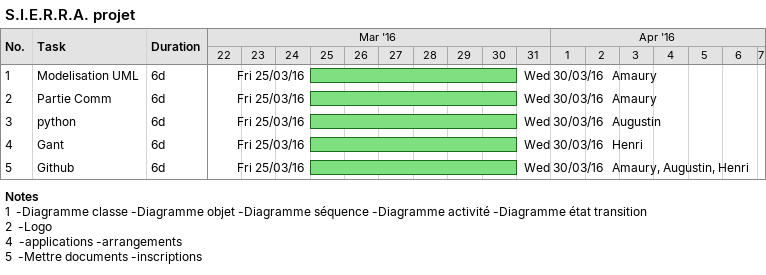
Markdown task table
S.I.E.R.R.A. projet

| ID | Task | Duration | Start | Finish | Resources |
|---|---|---|---|---|---|
| 1 | Modelisation UML | 6d | 2016-03-25 | 2016-03-30 | Amaury |
| 2 | Partie Comm | 6d | 2016-03-25 | 2016-03-30 | Amaury |
| 3 | python | 6d | 2016-03-25 | 2016-03-30 | Augustin |
| 4 | Gant | 6d | 2016-03-25 | 2016-03-30 | Henri |
| 5 | Github | 6d | 2016-03-25 | 2016-03-30 | Amaury, Augustin, Henri |

Notes
- 1: -Diagramme classe -Diagramme objet -Diagramme séquence -Diagramme activité -Diagramme état transition
- 2: -Logo
- 4: -applications -arrangements
- 5: -Mettre documents -inscriptions
